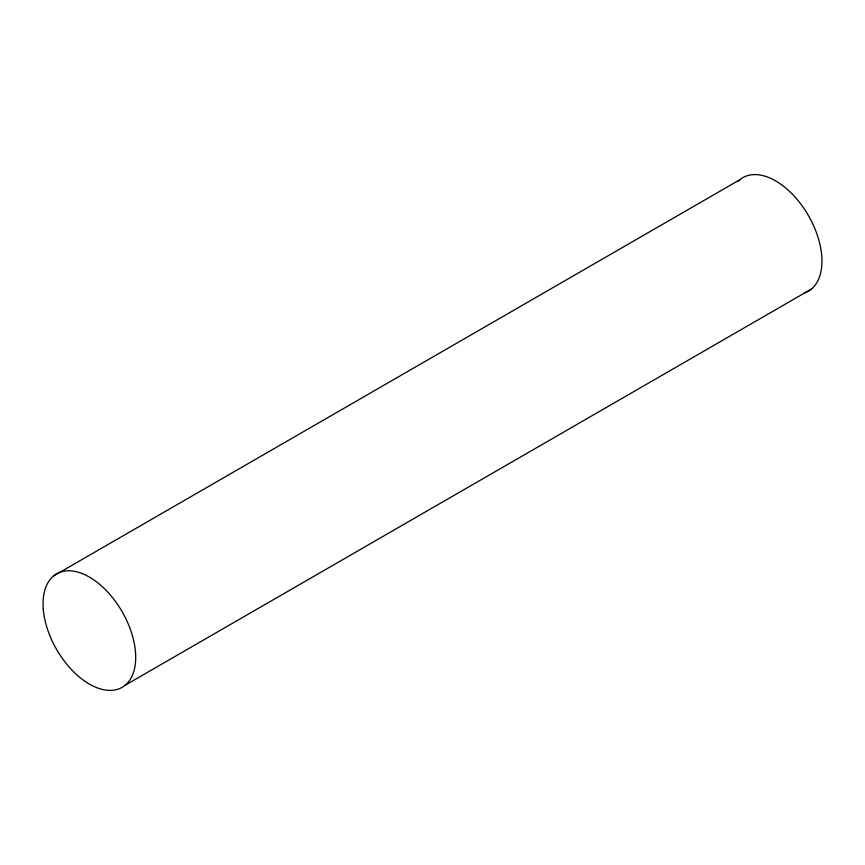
<?xml version="1.0" encoding="UTF-8"?>
<svg xmlns="http://www.w3.org/2000/svg" width="865" height="865" viewBox="0 0 865 865"><rect width="100%" height="100%" fill="white"/><g stroke="black" fill="none" stroke-linecap="round" stroke-linejoin="round"><path stroke-width="1.3" d="M53.717 575.863L739.964 179.661M125.036 685.34L811.284 289.137M738.115 181.347A65.524 37.822 60 0 1 807.477 213.947A65.524 37.822 60 0 1 804.818 292.792M43.25 608.938A65.524 37.822 60 0 0 116.169 689.708A65.524 37.822 60 0 0 108.72 593.152A65.524 37.822 60 0 0 43.25 608.938"/></g></svg>
